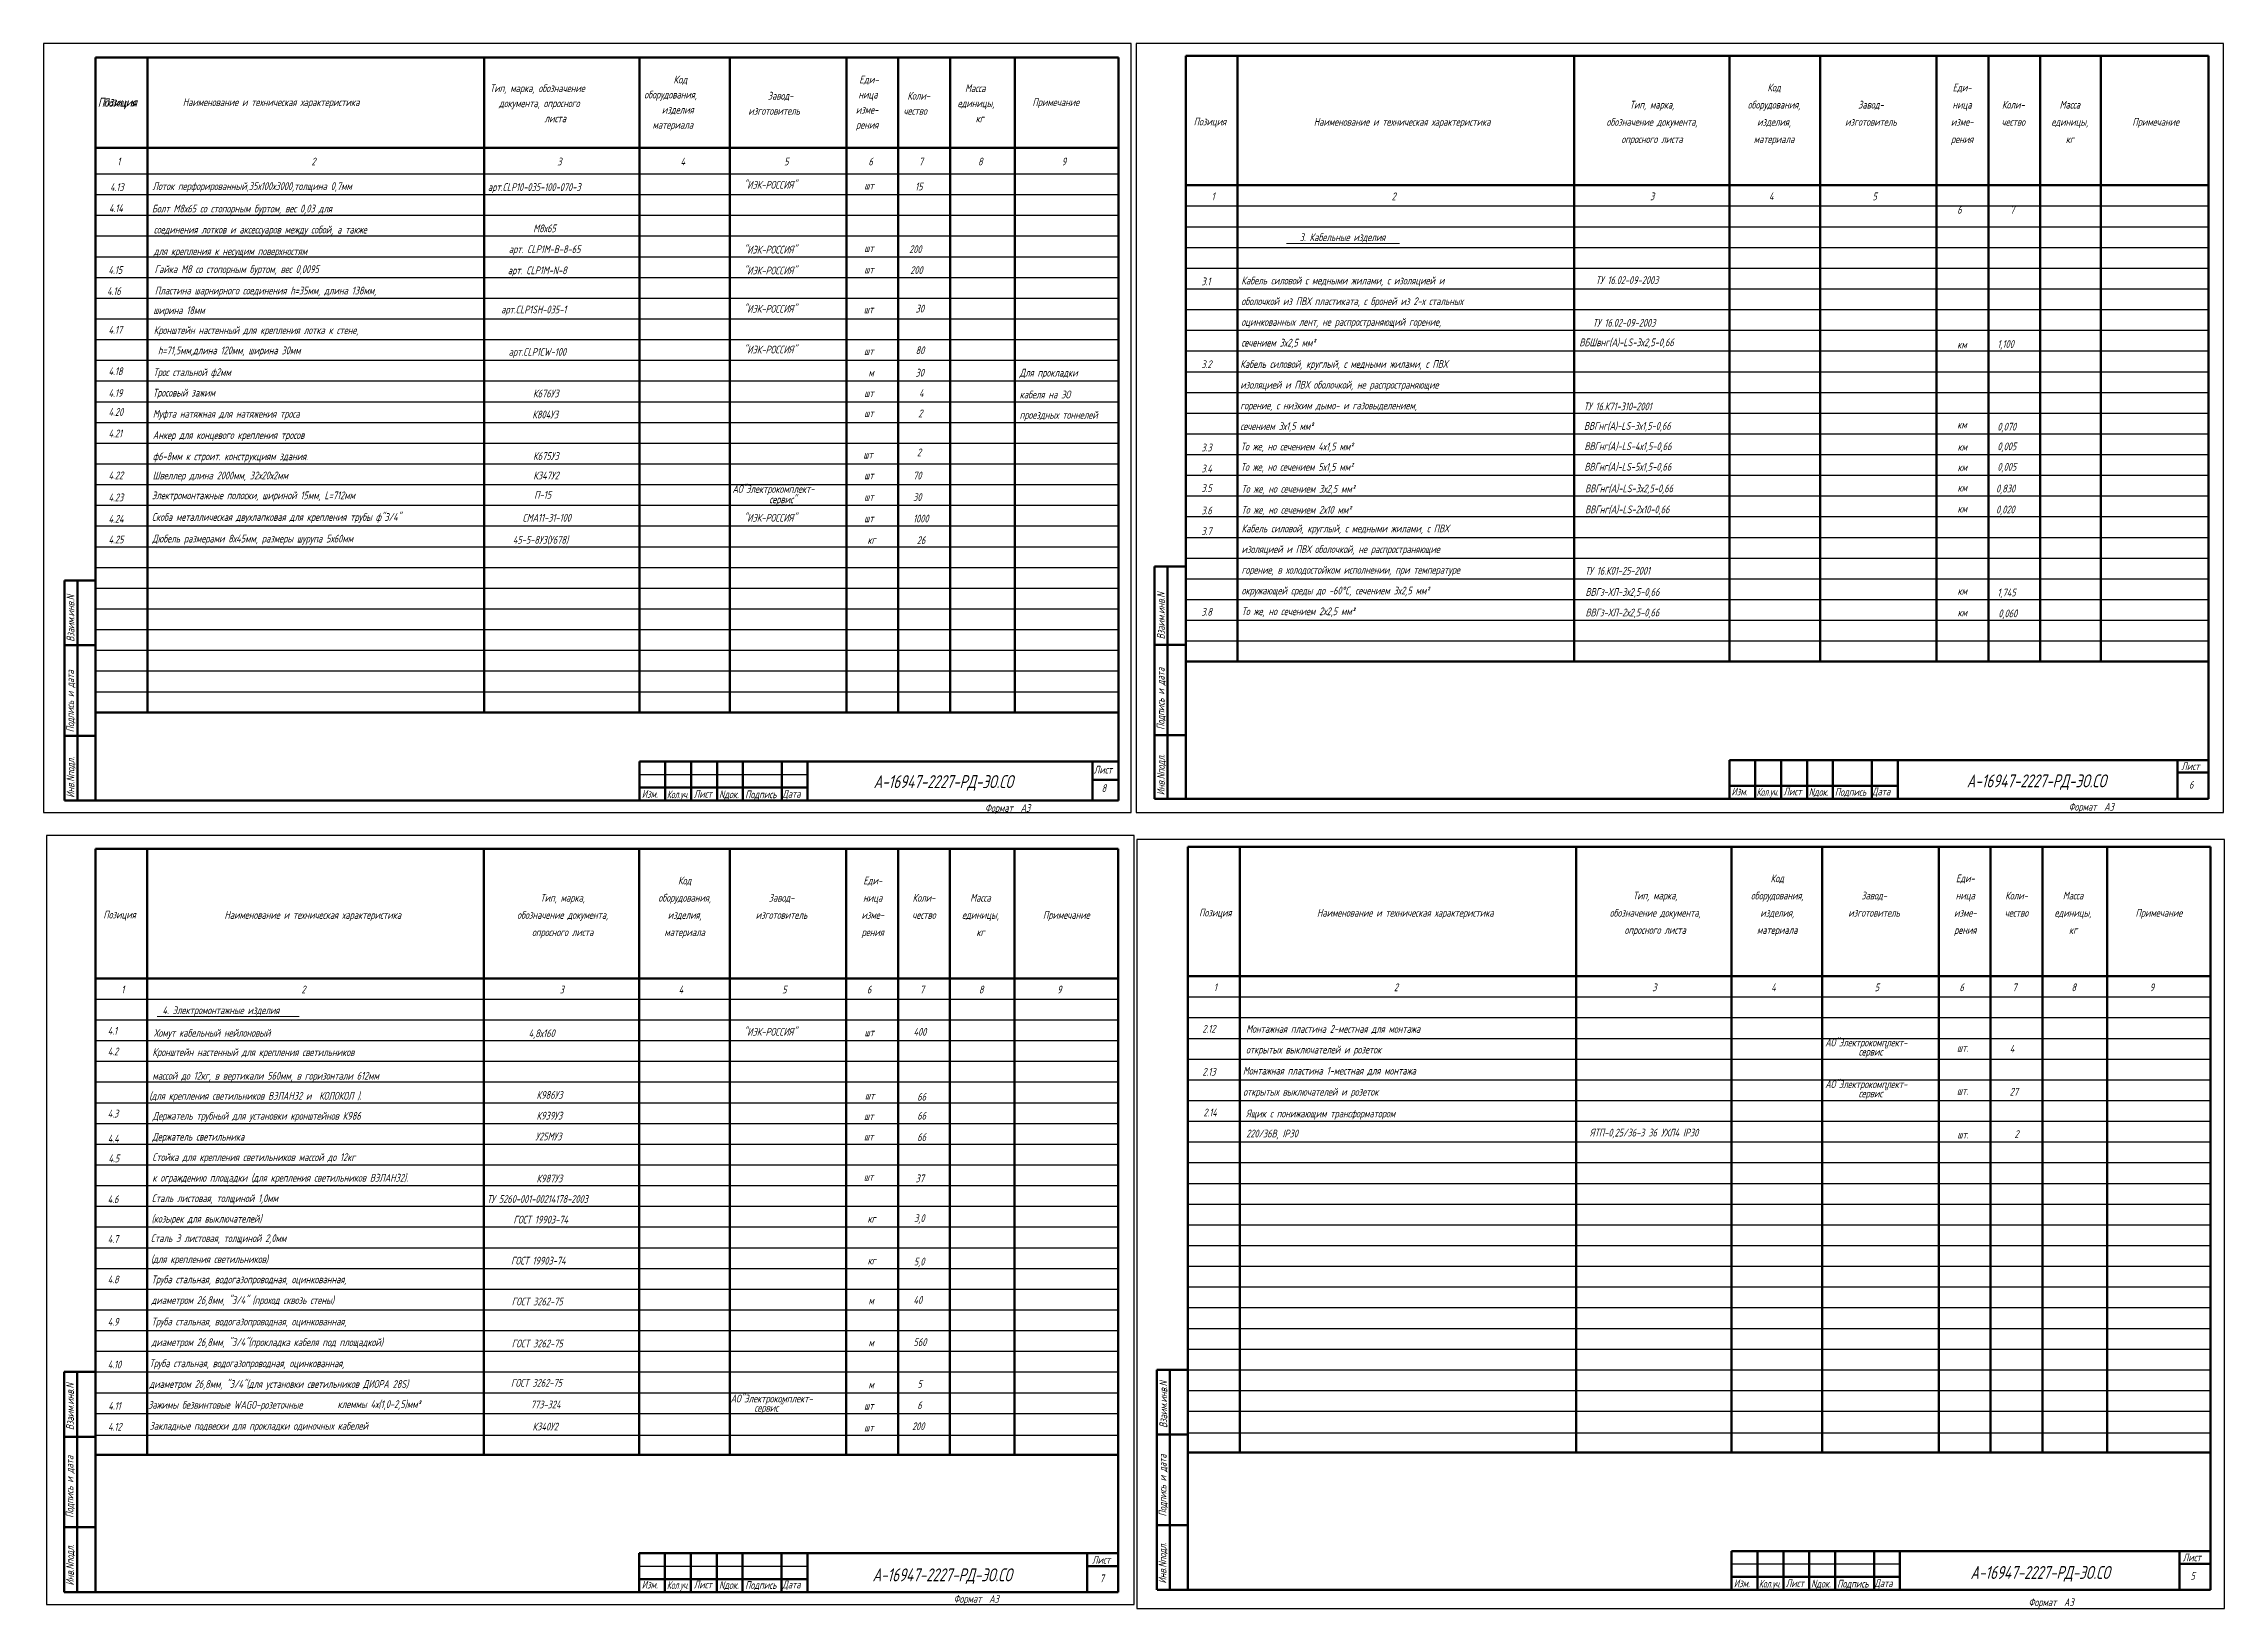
# Model space of a CAD drawing. Header units: inches. Extents: x -2146 to 222, y -883 to 3331.
# Drawn here: x -2146 to -1303, y -883 to -279 of the extents above; entities that cross this region are included whole.
import ezdxf
from ezdxf.enums import TextEntityAlignment as Align

# ---------------------------------------------------------------- set-up
doc = ezdxf.new("R2010")
doc.units = ezdxf.units.IN
doc.header["$MEASUREMENT"] = 0
doc.linetypes.add('gost6', pattern=[12, 8, -1.5, 1, -1.5])
doc.layers.add('оси', color=5, linetype='gost6')
doc.layers.add('текст', color=7, linetype='Continuous')
for name, color, linetype, lineweight in [('рамка толстая', 7, 'Continuous', 60), ('Спецификация', 9, 'Continuous', 25), ('Штампы', 252, 'Continuous', 25)]:
    doc.layers.add(name, color=color, linetype=linetype, lineweight=lineweight)
doc.styles.add('gost shx', font='gost.shx', dxfattribs={"oblique": 15})
doc.styles.add('Simplex', font='simplex.shx', dxfattribs={"width": 0.7, "oblique": 15})

msp = doc.modelspace()

# ---------------------------------------------------------------- linework, layer by layer
at = {"lineweight": 60}
for p, q in [((-1704.46, -283.7), (-1309.46, -283.7)), ((-1704.46, -570.7), (-1704.46, -283.7)), ((-1684.46, -283.7), (-1684.46, -517.7)), ((-1554.46, -283.7), (-1554.46, -517.7)), ((-1350.95, -283.69), (-1350.95, -517.69)), ((-1309.46, -283.7), (-1309.46, -570.7)), ((-1704.46, -333.7), (-1309.46, -333.7)), ((-1716.46, -570.69), (-1716.46, -480.97)), ((-1704.46, -480.97), (-1716.46, -480.97)), ((-1711.46, -570.69), (-1711.46, -480.97)), ((-1704.46, -570.7), (-1704.46, -485.7)), ((-1704.46, -511.15), (-1716.46, -511.15)), ((-1704.46, -570.69), (-1704.46, -516.15)), ((-1704.46, -546.15), (-1716.46, -546.15)), ((-1704.46, -570.69), (-1716.46, -570.69)), ((-1309.46, -570.7), (-1704.46, -570.7)), ((-1703.6, -589.19), (-1308.6, -589.19)), ((-1703.6, -876.19), (-1703.6, -589.19)), ((-1683.6, -589.19), (-1683.6, -823.19)), ((-1553.6, -589.19), (-1553.6, -823.19)), ((-1493.6, -589.19), (-1493.6, -823.19)), ((-1458.6, -589.19), (-1458.6, -823.19)), ((-1413.6, -589.19), (-1413.6, -823.19)), ((-1393.6, -589.19), (-1393.6, -823.19)), ((-1373.6, -589.19), (-1373.6, -823.19)), ((-1348.6, -589.19), (-1348.6, -823.19)), ((-1308.6, -589.19), (-1308.6, -876.19)), ((-2125.58, -590.04), (-1730.58, -590.04)), ((-2125.58, -877.04), (-2125.58, -590.04)), ((-2105.58, -590.04), (-2105.58, -824.04)), ((-1730.58, -590.04), (-1730.58, -877.04)), ((-1703.6, -639.19), (-1308.6, -639.19)), ((-1715.6, -876.19), (-1715.6, -791.19)), ((-1703.6, -791.19), (-1715.6, -791.19)), ((-1710.6, -876.19), (-1710.6, -791.19)), ((-1703.6, -876.19), (-1703.6, -791.19)), ((-2137.58, -877.04), (-2137.58, -792.04)), ((-2125.58, -792.04), (-2137.58, -792.04)), ((-2132.58, -877.04), (-2132.58, -792.04)), ((-2125.58, -877.04), (-2125.58, -792.04)), ((-1703.6, -816.19), (-1715.6, -816.19)), ((-2125.58, -817.04), (-2137.58, -817.04)), ((-2125.58, -877.04), (-2125.58, -822.04)), ((-1703.6, -876.19), (-1703.6, -821.19)), ((-1703.6, -823.19), (-1308.6, -823.19)), ((-2125.58, -852.04), (-2137.58, -852.04)), ((-1703.54, -851.19), (-1715.54, -851.19)), ((-2125.58, -877.04), (-2137.58, -877.04)), ((-1730.58, -877.04), (-2125.58, -877.04)), ((-1730.58, -877.04), (-1915.58, -877.04)), ((-1703.54, -876.19), (-1715.54, -876.19)), ((-1308.6, -876.19), (-1703.6, -876.19)), ((-1308.6, -876.19), (-1493.6, -876.19))]:
    msp.add_line(p, q, dxfattribs=at)
at = {"color": 0, "lineweight": 60}
for p, q in [((-1494.46, -283.7), (-1494.46, -517.7)), ((-1459.46, -283.7), (-1459.46, -517.7)), ((-1414.46, -283.7), (-1414.46, -517.7)), ((-1394.46, -283.7), (-1394.46, -517.7)), ((-1374.46, -283.7), (-1374.46, -517.7)), ((-1704.46, -517.7), (-1309.46, -517.7)), ((-1975.58, -590.04), (-1975.58, -824.04)), ((-1915.58, -590.04), (-1915.58, -824.04)), ((-1880.58, -590.04), (-1880.58, -824.04)), ((-1835.58, -590.04), (-1835.58, -824.04)), ((-1815.58, -590.04), (-1815.58, -824.04)), ((-1795.58, -590.04), (-1795.58, -824.04)), ((-1770.58, -590.04), (-1770.58, -824.04)), ((-2125.58, -640.04), (-1730.58, -640.04)), ((-2125.58, -824.04), (-1730.58, -824.04))]:
    msp.add_line(p, q, dxfattribs=at)
at = {"lineweight": 30}
for p, q in [((-1704.46, -341.7), (-1309.46, -341.7)), ((-1703.6, -647.19), (-1308.6, -647.19))]:
    msp.add_line(p, q, dxfattribs=at)
at = {"lineweight": -3}
for p, q in [((-1704.46, -349.7), (-1309.46, -349.7)), ((-1704.46, -357.7), (-1309.46, -357.7)), ((-1703.6, -655.19), (-1308.6, -655.19)), ((-1703.6, -663.19), (-1308.6, -663.19)), ((-1703.6, -671.19), (-1308.6, -671.19)), ((-1703.6, -679.19), (-1308.6, -679.19)), ((-1703.6, -687.19), (-1308.6, -687.19)), ((-1703.6, -695.19), (-1308.6, -695.19)), ((-1703.6, -703.19), (-1308.6, -703.19)), ((-1703.6, -711.19), (-1308.6, -711.19)), ((-1703.6, -719.19), (-1308.6, -719.19)), ((-1703.6, -727.19), (-1308.6, -727.19)), ((-1703.6, -735.19), (-1308.6, -735.19)), ((-1703.6, -743.19), (-1308.6, -743.19)), ((-1703.6, -751.19), (-1308.6, -751.19)), ((-1703.6, -759.19), (-1308.6, -759.19)), ((-1703.6, -767.19), (-1308.6, -767.19)), ((-1703.6, -775.19), (-1308.6, -775.19)), ((-1703.6, -783.19), (-1308.6, -783.19)), ((-1703.6, -791.19), (-1308.6, -791.19)), ((-1703.6, -799.19), (-1308.6, -799.19)), ((-1703.6, -807.19), (-1308.6, -807.19)), ((-1703.6, -815.58), (-1308.6, -815.58)), ((-1915.58, -867.04), (-1850.58, -867.04)), ((-1493.6, -866.19), (-1428.6, -866.19))]:
    msp.add_line(p, q, dxfattribs=at)
at = {"lineweight": 18}
for p, q in [((-1665.48, -356.17), (-1621.9, -356.17)), ((-2101.77, -654.74), (-2046.92, -654.74))]:
    msp.add_line(p, q, dxfattribs=at)
at = {"color": 0, "lineweight": -3}
for p, q in [((-1704.46, -365.7), (-1309.46, -365.7)), ((-1704.46, -373.7), (-1309.46, -373.7)), ((-1704.46, -381.7), (-1309.46, -381.7)), ((-1704.46, -389.7), (-1309.46, -389.7)), ((-1704.46, -397.7), (-1309.46, -397.7)), ((-1704.46, -405.7), (-1309.46, -405.7)), ((-1704.46, -413.7), (-1309.46, -413.7)), ((-1704.46, -421.7), (-1309.46, -421.7)), ((-1704.46, -429.7), (-1309.46, -429.7)), ((-1704.46, -437.7), (-1309.46, -437.7)), ((-1704.46, -445.7), (-1309.46, -445.7)), ((-1704.46, -453.7), (-1309.46, -453.7)), ((-1704.46, -461.7), (-1309.46, -461.7)), ((-1704.46, -469.7), (-1309.46, -469.7)), ((-1704.46, -477.7), (-1309.46, -477.7)), ((-1704.46, -485.7), (-1309.46, -485.7)), ((-1704.46, -493.7), (-1309.46, -493.7)), ((-1704.46, -501.7), (-1309.46, -501.7)), ((-1704.46, -509.7), (-1309.46, -509.7)), ((-2125.58, -656.04), (-1730.58, -656.04)), ((-2125.58, -664.04), (-1730.58, -664.04)), ((-2125.58, -672.04), (-1730.58, -672.04)), ((-2125.58, -680.04), (-1730.58, -680.04)), ((-2125.58, -688.04), (-1730.58, -688.04)), ((-2125.58, -696.04), (-1730.58, -696.04)), ((-2125.58, -704.04), (-1730.58, -704.04)), ((-2125.58, -712.04), (-1730.58, -712.04)), ((-2125.58, -720.04), (-1730.58, -720.04)), ((-2125.58, -728.04), (-1730.58, -728.04)), ((-2125.58, -736.04), (-1730.58, -736.04)), ((-2125.58, -744.04), (-1730.58, -744.04)), ((-2125.58, -752.04), (-1730.58, -752.04)), ((-2125.58, -760.04), (-1730.58, -760.04)), ((-2125.58, -768.04), (-1730.58, -768.04)), ((-2125.58, -776.04), (-1730.58, -776.04)), ((-2125.58, -784.04), (-1730.58, -784.04)), ((-2125.58, -792.04), (-1730.58, -792.04)), ((-2125.58, -800.04), (-1730.58, -800.04)), ((-2125.58, -808.04), (-1730.58, -808.04)), ((-2125.58, -816.43), (-1730.58, -816.43))]:
    msp.add_line(p, q, dxfattribs=at)
at = {"lineweight": 50}
for p, q in [((-1309.46, -555.7), (-1494.46, -555.7)), ((-1494.46, -555.7), (-1494.46, -570.7)), ((-1484.46, -570.7), (-1484.46, -555.7)), ((-1474.46, -570.7), (-1474.46, -555.7)), ((-1464.46, -570.7), (-1464.46, -555.7)), ((-1454.46, -570.7), (-1454.46, -555.7)), ((-1439.46, -570.7), (-1439.46, -555.7)), ((-1429.46, -570.7), (-1429.46, -555.7)), ((-1321.46, -570.7), (-1321.46, -555.7)), ((-1309.46, -570.7), (-1309.46, -555.7)), ((-1321.46, -560.53), (-1309.46, -560.53)), ((-1494.46, -565.7), (-1429.46, -565.7)), ((-1730.58, -862.04), (-1915.58, -862.04)), ((-1915.58, -862.04), (-1915.58, -877.04)), ((-1905.58, -877.04), (-1905.58, -862.04)), ((-1895.58, -877.04), (-1895.58, -862.04)), ((-1885.58, -877.04), (-1885.58, -862.04)), ((-1875.58, -877.04), (-1875.58, -862.04)), ((-1860.58, -877.04), (-1860.58, -862.04)), ((-1850.58, -877.04), (-1850.58, -862.04)), ((-1742.58, -877.04), (-1742.58, -862.04)), ((-1742.58, -867.04), (-1730.58, -867.04)), ((-1730.58, -877.04), (-1730.58, -862.04)), ((-1308.6, -861.19), (-1493.6, -861.19)), ((-1493.6, -861.19), (-1493.6, -876.19)), ((-1483.6, -876.19), (-1483.6, -861.19)), ((-1473.6, -876.19), (-1473.6, -861.19)), ((-1463.6, -876.19), (-1463.6, -861.19)), ((-1453.6, -876.19), (-1453.6, -861.19)), ((-1438.6, -876.19), (-1438.6, -861.19)), ((-1428.6, -876.19), (-1428.6, -861.19)), ((-1320.6, -876.19), (-1320.6, -861.19)), ((-1320.6, -866.19), (-1308.6, -866.19)), ((-1915.58, -872.04), (-1850.58, -872.04)), ((-1493.6, -871.19), (-1428.6, -871.19)), ((-1915.58, -877.04), (-1730.58, -877.04)), ((-1493.6, -876.19), (-1308.6, -876.19))]:
    msp.add_line(p, q, dxfattribs=at)
at = {"color": 0, "lineweight": 30}
msp.add_line((-2125.58, -648.04), (-1730.58, -648.04), dxfattribs=at)
at = {"layer": 'оси', "linetype": 'ByBlock'}
for points in [[(-1725.57, -571), (-1725.57, -284), (-1725.57, -279), (-2125.57, -279), (-2145.57, -279), (-2145.57, -571), (-2145.57, -576), (-1725.57, -576), (-1725.57, -571)], [(-1303.63, -571), (-1303.63, -284), (-1303.63, -279), (-1703.63, -279), (-1723.63, -279), (-1723.63, -571), (-1723.63, -576), (-1303.63, -576), (-1303.63, -571)], [(-1724.4, -876.84), (-1724.4, -589.84), (-1724.4, -584.84), (-2124.4, -584.84), (-2144.4, -584.84), (-2144.4, -876.84), (-2144.4, -881.84), (-1724.4, -881.84), (-1724.4, -876.84)], [(-1303.29, -878.35), (-1303.29, -591.35), (-1303.29, -586.35), (-1703.29, -586.35), (-1723.29, -586.35), (-1723.29, -878.35), (-1723.29, -883.35), (-1303.29, -883.35), (-1303.29, -878.35)]]:
    msp.add_lwpolyline(points, dxfattribs=at)
at = {"layer": 'рамка толстая', "color": 0}
for p, q in [((-2125.48, -571.3), (-2125.48, -284.3)), ((-2125.48, -284.3), (-1730.48, -284.3)), ((-2125.48, -571.3), (-1730.48, -571.3))]:
    msp.add_line(p, q, dxfattribs=at)
at = {"layer": 'рамка толстая'}
msp.add_line((-1730.48, -284.3), (-1730.48, -571.3), dxfattribs=at)
at = {"layer": 'Спецификация', "color": 0, "lineweight": 60}
for p, q in [((-2125.48, -284.3), (-1730.48, -284.3)), ((-2125.48, -284.3), (-2125.48, -537.3)), ((-2105.48, -284.3), (-2105.48, -537.3)), ((-1975.48, -284.3), (-1975.48, -537.3)), ((-1915.48, -284.3), (-1915.48, -537.3)), ((-1880.48, -284.3), (-1880.48, -537.3)), ((-1835.48, -284.3), (-1835.48, -537.3)), ((-1815.48, -284.3), (-1815.48, -537.3)), ((-1795.48, -284.3), (-1795.48, -537.3)), ((-1770.48, -284.3), (-1770.48, -537.3)), ((-1730.48, -284.3), (-1730.48, -537.3)), ((-2125.48, -319.3), (-1730.48, -319.3)), ((-2125.48, -537.3), (-1730.48, -537.3))]:
    msp.add_line(p, q, dxfattribs=at)
at = {"layer": 'Спецификация', "color": 0}
for p, q in [((-2125.48, -329.3), (-1730.48, -329.3)), ((-2125.48, -337.3), (-1730.48, -337.3)), ((-2125.48, -345.3), (-1730.48, -345.3)), ((-2125.48, -353.3), (-1730.48, -353.3)), ((-2125.48, -361.3), (-1730.48, -361.3)), ((-2125.48, -369.3), (-1730.48, -369.3)), ((-2125.48, -377.3), (-1730.48, -377.3)), ((-2125.48, -385.3), (-1730.48, -385.3)), ((-2125.48, -393.3), (-1730.48, -393.3)), ((-2125.48, -401.3), (-1730.48, -401.3)), ((-2125.48, -409.3), (-1730.48, -409.3)), ((-2125.48, -417.3), (-1730.48, -417.3)), ((-2125.48, -425.3), (-1730.48, -425.3)), ((-2125.48, -433.3), (-1730.48, -433.3)), ((-2125.48, -441.3), (-1730.48, -441.3)), ((-2125.48, -449.3), (-1730.48, -449.3)), ((-2125.48, -457.3), (-1730.48, -457.3)), ((-2125.48, -465.3), (-1730.48, -465.3)), ((-2125.48, -473.3), (-1730.48, -473.3)), ((-2125.48, -481.3), (-1730.48, -481.3)), ((-2125.48, -489.3), (-1730.48, -489.3)), ((-2125.48, -497.3), (-1730.48, -497.3)), ((-2125.48, -505.3), (-1730.48, -505.3)), ((-2125.48, -513.3), (-1730.48, -513.3)), ((-2125.48, -521.3), (-1730.48, -521.3)), ((-2125.48, -529.3), (-1730.48, -529.3))]:
    msp.add_line(p, q, dxfattribs=at)
at = {"layer": 'Штампы', "color": 0, "lineweight": 60}
for p, q in [((-2137.48, -571.3), (-2137.48, -486.3)), ((-2137.48, -486.3), (-2125.48, -486.3)), ((-2132.48, -571.3), (-2132.48, -486.3)), ((-2125.48, -571.3), (-2125.48, -486.3)), ((-2137.48, -511.3), (-2125.48, -511.3)), ((-2137.48, -546.3), (-2125.48, -546.3)), ((-1915.48, -556.3), (-1730.48, -556.3)), ((-1915.48, -556.3), (-1915.48, -571.3)), ((-1905.48, -556.3), (-1905.48, -571.3)), ((-1895.48, -556.3), (-1895.48, -571.3)), ((-1885.48, -556.3), (-1885.48, -571.3)), ((-1875.48, -556.3), (-1875.48, -571.3)), ((-1860.48, -556.3), (-1860.48, -571.3)), ((-1850.48, -556.3), (-1850.48, -571.3)), ((-1740.48, -556.3), (-1730.48, -556.3)), ((-1740.48, -556.3), (-1740.48, -571.3)), ((-1740.48, -563.3), (-1730.48, -563.3)), ((-2137.48, -571.3), (-2125.48, -571.3)), ((-1915.48, -566.3), (-1850.48, -566.3)), ((-1915.48, -571.3), (-1730.48, -571.3)), ((-1740.48, -571.3), (-1730.48, -571.3))]:
    msp.add_line(p, q, dxfattribs=at)
at = {"layer": 'Штампы', "color": 0}
msp.add_line((-1915.48, -561.3), (-1850.48, -561.3), dxfattribs=at)

# ---------------------------------------------------------------- texts
at = {"lineweight": 20, "style": 'Simplex', "oblique": 15, "width": 0.7}
for s, p in [('Код', (-1477.23, -297.44)), ('Еди-', (-1404.61, -297.44)), ('Позиция', (-2116.28, -303.2)), ('Тип, марка,', (-1524.36, -304.09)), ('оборудования,', (-1477.23, -304.09)), ('Завод-', (-1439.83, -304.09)), ('ница', (-1404.61, -304.09)), ('Коли-', (-1384.83, -304.09)), ('Масса', (-1362.99, -304.09)), ('Позиция', (-1695.12, -310.59)), ('Наименование и техническая характеристика', (-1620.88, -310.74)), ('обозначение документа,', (-1524.36, -310.74)), ('изделия,', (-1477.23, -310.74)), ('изготовитель', (-1439.83, -310.74)), ('изме-', (-1404.61, -310.74)), ('чество', (-1384.83, -310.74)), ('единицы,', (-1362.99, -310.74)), ('Примечание', (-1329.83, -310.74)), ('опросного листа', (-1524.36, -317.39)), ('материала', (-1477.23, -317.39)), ('рения', (-1404.61, -317.39)), ('кг', (-1362.99, -317.39)), ('Код', (-1897.98, -603.74)), ('Еди-', (-1825.36, -603.74)), ('Код', (-1476, -602.89)), ('Еди-', (-1403.38, -602.89)), ('Позиция', (-2116.25, -616.9)), ('Наименование и техническая характеристика', (-2041.63, -617.04)), ('обозначение документа,', (-1945.11, -617.04)), ('Тип, марка,', (-1945.11, -610.39)), ('оборудования,', (-1897.98, -610.39)), ('изделия,', (-1897.98, -617.04)), ('изготовитель', (-1860.58, -617.04)), ('Завод-', (-1860.58, -610.39)), ('изме-', (-1825.36, -617.04)), ('ница', (-1825.36, -610.39)), ('Коли-', (-1805.58, -610.39)), ('Масса', (-1783.74, -610.39)), ('Примечание', (-1750.58, -617.04)), ('Позиция', (-1693.04, -616.13)), ('Наименование и техническая характеристика', (-1619.65, -616.19)), ('обозначение документа,', (-1523.13, -616.19)), ('Тип, марка,', (-1523.13, -609.54)), ('оборудования,', (-1476, -609.54)), ('изделия,', (-1476, -616.19)), ('изготовитель', (-1438.6, -616.19)), ('Завод-', (-1438.6, -609.54)), ('изме-', (-1403.38, -616.19)), ('ница', (-1403.38, -609.54)), ('чество', (-1383.6, -616.19)), ('Коли-', (-1383.6, -609.54)), ('единицы,', (-1361.76, -616.19)), ('Масса', (-1361.76, -609.54)), ('Примечание', (-1328.6, -616.19)), ('опросного листа', (-1945.11, -623.69)), ('материала', (-1897.98, -623.69)), ('рения', (-1825.36, -623.69)), ('чество', (-1805.58, -617.04)), ('единицы,', (-1783.74, -617.04)), ('кг', (-1783.74, -623.69)), ('опросного листа', (-1523.13, -622.84)), ('материала', (-1476, -622.84)), ('рения', (-1403.38, -622.84)), ('кг', (-1361.76, -622.84))]:
    msp.add_text(s, height=3, dxfattribs=at).set_placement(p, align=Align.CENTER)
at = {"color": 0, "lineweight": 20, "style": 'Simplex', "oblique": 15, "width": 0.7}
for s, p in [('4.13', (-2119.95, -335.93)), ('4.14', (-2120.33, -344.07)), ('4.15', (-2120.55, -367.93)), ('ТУ 16.02-09-2003', (-1546.13, -371.84)), ('4.16', (-2121.1, -376.07)), ('ТУ 16.02-09-2003', (-1547.28, -388.31)), ('ВБШвнг(А)-LS-3х2,5-0,66', (-1552.42, -395.87)), ('км', (-1406.48, -396.71)), ('1,100', (-1390.97, -396.52)), ('км', (-1406.48, -427.63)), ('0,070', (-1390.97, -428.44)), ('км', (-1406.36, -436.23)), ('0,005', (-1390.97, -436.05)), ('шт', (-1828.66, -447.24)), ('70', (-1809.76, -447.34)), ('км', (-1406.36, -444.14)), ('0,005', (-1390.97, -443.95)), ('Электромонтажные полоски, шириной 15мм, L=712мм', (-2103.75, -454.97)), ('П-15', (-1956.1, -454.77)), ('АО"Электрокомплект-', (-1879.54, -452.5)), ('сервис"', (-1865.32, -456.52)), ('шт', (-1828.66, -455.56)), ('30', (-1809.76, -455.65)), ('км', (-1406.36, -451.99)), ('0,830', (-1391.48, -452.34)), ('Скоба металлическая двухлапковая для крепления трубы ф"3/4"', (-2103.75, -463.33)), ('СМА11-31-100', (-1960.58, -463.63)), ('шт', (-1828.66, -463.85)), ('1000', (-1809.76, -463.95)), ('км', (-1406.36, -460.1)), ('0,020', (-1391.48, -460.45)), ('кг', (-1827.41, -472.21)), ('26', (-1808.33, -472.3)), ('км', (-1406.36, -491.88)), ('1,745', (-1390.97, -492.48)), ('км', (-1406.36, -500.18)), ('0,060', (-1390.6, -500.55)), ('3', (-1946.26, -645.84)), ('4', (-1900.31, -645.84)), ('5', (-1860.34, -645.84)), ('6', (-1827.6, -645.84)), ('7', (-1807.14, -645.84)), ('8', (-1784.35, -645.84)), ('Хомут кабельный нейлоновый', (-2103.05, -662.57)), ('4,8х160', (-1958.25, -662.74)), ('шт', (-1828.52, -662.38)), ('400', (-1809.61, -662.17)), ('Монтажная пластина 2-местная для монтажа', (-1681.14, -661.06)), ('Кронштейн настенный для крепления светильников', (-2103.57, -670.02)), ('  шт.', (-1409.56, -668.38)), ('массой до 12кг, в вертикали 560мм, в горизонтали 612мм', (-2103.57, -679.13)), ('Монтажная пластина 1-местная для монтажа', (-1682.37, -677.19)), ('(для крепления светильников ВЭЛАН32 и  КОЛОКОЛ ).', (-2104.79, -686.89)), ('К986У3', (-1955.2, -686.55)), ('шт', (-1828.35, -686.78)), ('66', (-1808.16, -687.24)), ('  шт.', (-1409.56, -684.96)), ('Держатель трубный для установки кронштейнов К986', (-2103.45, -694.62)), ('К939У3', (-1955.2, -694.55)), ('шт', (-1828.74, -694.78)), ('66', (-1808.16, -694.57)), ('Ящик с понижающим трансформатором ', (-1681.16, -693.72)), ('ЯТП-0,25/36-3 36 УХЛ4 IР30', (-1548.38, -701.1)), ('У25МУ3', (-1955.63, -702.58)), ('шт', (-1828.74, -702.59)), ('66', (-1808.16, -702.82)), ('к ограждению площадки (для крепления светильников ВЭЛАН32).', (-2103.57, -718.52)), ('Стойка для крепления светильников массой до 12кг', (-2103.57, -710.56)), ('К987У3', (-1955.2, -718.82)), ('37', (-1808.81, -718.77)), ('Сталь листовая, толщиной 1,0мм', (-2103.79, -726.45)), ('ТУ 5260-001-00214178-2003', (-1974.33, -726.74)), ('шт', (-1828.79, -718.18)), ('(козырек для выключателей)', (-2103.89, -734.35)), ('ГОСТ 19903-74', (-1964.13, -734.71)), ('кг', (-1827.37, -734.33)), ('3,0', (-1809.35, -734.15)), ('Сталь 3 листовая, толщиной 2,0мм', (-2104.16, -741.9)), ('(для крепления светильников)', (-2104.16, -749.95)), ('ГОСТ 19903-74', (-1965.06, -750.55)), ('кг', (-1827.31, -750.46)), ('5,0', (-1809.46, -750.89)), ('Труба стальная, водогазопроводная, оцинкованная,', (-2103.89, -757.78)), ('диаметром 26,8мм, "3/4" (проход сквозь стены)', (-2103.89, -765.78)), ('ГОСТ 3262-75', (-1964.79, -766.31)), ('м', (-1826.99, -765.92)), ('40', (-1809.61, -765.73)), ('4.9', (-2120.83, -774.17)), ('Труба стальная, водогазопроводная, оцинкованная,', (-2103.89, -774.03)), ('диаметром 26,8мм, "3/4"(прокладка кабеля под площадкой)', (-2103.89, -782.03)), ('ГОСТ 3262-75', (-1964.79, -782.55)), ('м', (-1826.99, -782.18)), ('560', (-1809.61, -782)), ('4.10', (-2120.83, -790.65)), ('Труба стальная, водогазопроводная, оцинкованная,', (-2104.71, -790.19)), ('диаметром 26,8мм, "3/4"(для установки светильников ДИОРА 28S)', (-2104.71, -798.19)), ('ГОСТ 3262-75', (-1965.08, -797.75)), ('м', (-1826.99, -798.38)), ('5', (-1808.05, -798.14)), ('4.11', (-2120.59, -806.64)), ('Зажимы безвинтовые WAGO-розеточные ', (-2105.23, -806.22)), ('клеммы 4х(1,0-2,5)мм²', (-2032.05, -805.98)), ('773-324 ', (-1957.44, -806.11)), ('АО"Электрокомплект-', (-1880.26, -803.8)), ('сервис"', (-1871.07, -807.37)), ('шт', (-1828.68, -806.55)), ('6', (-1808.13, -806.39)), ('4.12', (-2120.69, -814.71)), ('шт', (-1828.68, -815.02)), ('200', (-1810.17, -814.51))]:
    msp.add_text(s, height=3, dxfattribs=at).set_placement(p)
at = {"lineweight": 20, "style": 'Simplex', "oblique": 15, "width": 0.7}
for s, p in [('1', (-1694.48, -339.49)), ('2', (-1624.93, -339.49)), ('3', (-1525.15, -339.49)), ('4', (-1479.2, -339.49)), ('5', (-1439.22, -339.49)), ('6', (-1406.49, -344.67)), ('7', (-1386.03, -344.67)), ('3. Кабельные изделия', (-1660.45, -355.27)), ('3.1', (-1698.44, -372.33)), ('Кабель силовой с медными жилами, с изоляцией и', (-1682.99, -372)), ('оболочкой из ПВХ пластиката, с броней из 2-х стальных', (-1682.99, -380)), ('оцинкованных лент, не распространяющий горение,', (-1682.99, -388)), ('сечением 3х2,5 мм²', (-1682.99, -396)), ('3.2', (-1698.44, -404.33)), ('Кабель силовой, круглый, с медными жилами, с ПВХ', (-1683.39, -404.25)), ('Тросовый зажим', (-2103.39, -415.32)), ('Трос стальной ф2мм', (-2103.2, -407.39)), ('К676У3', (-1956.56, -415.62)), ('м', (-1827.01, -407.57)), ('30', (-1808.83, -407.6)), ('4', (-1807.48, -415.47)), ('Для прокладки', (-1768.61, -407.6)), ('изоляцией и ПВХ оболочкой, не распространяющие', (-1683.39, -412.25)), ('Муфта натяжная для натяжения троса', (-2103.39, -423.46)), ('К804У3', (-1956.83, -423.76)), ('2', (-1807.76, -423.31)), ('проездных тоннелей', (-1768.61, -423.91)), ('кабеля на ЭО', (-1768.61, -416.02)), ('горение, с низким дымо- и газовыделением,', (-1683.39, -420.25)), ('Анкер для концевого крепления тросов', (-2103.39, -431.68)), ('сечением 3х1,5 мм²', (-1683.39, -428.25)), ('ф6-8мм к строит. конструкциям здания.', (-2103.39, -439.9)), ('К675У3', (-1956.53, -439.79)), ('2', (-1808.26, -438.38)), ('3.3', (-1698.44, -436.51)), ('То же, но сечением 4х1,5 мм²', (-1683.22, -436.09)), ('Швеллер длина 2000мм, 32х20х2мм', (-2103.46, -447.3)), ('3.4', (-1698.44, -444.65)), ('То же, но сечением 5х1,5 мм²', (-1683.22, -443.99)), ('3.5', (-1698.44, -452.16)), ('То же, но сечением 3х2,5 мм²', (-1682.93, -452.43)), ('3.6', (-1698.44, -460.81)), ('То же, но сечением 2х10 мм²', (-1682.93, -460.53)), ('3.7', (-1698.44, -468.79)), ('Кабель силовой, круглый, с медными жилами, с ПВХ', (-1682.89, -467.75)), ('изоляцией и ПВХ оболочкой, не распространяющие', (-1682.89, -475.75)), ('горение, в холодостойком исполнении, при температуре ', (-1682.89, -483.75)), ('окружающей среды до -60%%DC, сечением 3х2,5 мм²', (-1682.89, -491.75)), ('То же, но сечением 2х2,5 мм²', (-1682.89, -499.75)), ('3.8', (-1698.44, -499.96)), ('Лист', (-1739.94, -560.92)), ('Лист', (-1319.95, -559.6)), ('6', (-1316.97, -566.73)), ('8', (-1736.96, -568.05)), ('1', (-2115.6, -645.84)), ('2', (-2046.04, -645.84)), ('9', (-1754.14, -645.84)), ('1', (-1693.62, -644.98)), ('2', (-1624.06, -644.98)), ('3', (-1524.28, -644.98)), ('4', (-1478.33, -644.98)), ('5', (-1438.36, -644.98)), ('6', (-1405.62, -644.98)), ('7', (-1385.17, -644.98)), ('8', (-1362.37, -644.98)), ('9', (-1332.16, -644.98)), ('4. Электромонтажные изделия', (-2099.69, -653.84)), ('4.1', (-2120.83, -661.77)), ('2.12', (-1698.05, -661.01)), ('4.2', (-2120.83, -669.77)), ('открытых выключателей и розеток', (-1681.17, -669.05)), ('4', (-1386.22, -668.72)), ('2.13', (-1698.05, -677.61)), ('2.14', (-1697.66, -693.34)), ('открытых выключателей и розеток', (-1682.27, -685.33)), ('27', (-1386.22, -685.3)), ('4.3', (-2120.83, -693.77)), ('220/36В, IP30', (-1681.11, -701.46)), ('2', (-1384.39, -701.67)), ('4.4', (-2120.78, -703.39)), ('Держатель светильника', (-2103.6, -702.68)), ('  шт.', (-1409.41, -701.81)), ('4.5', (-2120.53, -711.04)), ('4.6', (-2120.83, -726.82)), ('4.7', (-2120.83, -742.19)), ('4.8', (-2120.83, -757.8)), ('Лист', (-1740.64, -866.11)), ('Лист', (-1319.37, -865.15)), ('7', (-1737.66, -873.24)), ('5', (-1316.39, -872.28))]:
    msp.add_text(s, height=3, dxfattribs=at).set_placement(p)
for s, p in [('Взаим.инв.N', (-2133.69, -510.04)), ('Взаим.инв.N', (-1712.54, -509.08)), ('Подпись и дата', (-1712.64, -544.04)), ('Подпись и дата', (-2133.79, -544.99)), ('Инв.Nподл.', (-2133.71, -570.26)), ('Инв.Nподл.', (-1712.55, -569.31)), ('Взаим.инв.N', (-2133.87, -814.5)), ('Взаим.инв.N', (-1711.62, -813.67)), ('Подпись и дата', (-1711.88, -847.87)), ('Подпись и дата', (-2134.05, -848.38)), ('Инв.Nподл.', (-1711.95, -873.76)), ('Инв.Nподл.', (-2133.89, -874.52))]:
    msp.add_text(s, height=3, rotation=90, dxfattribs=at).set_placement(p)
at = {"lineweight": 35, "style": 'Simplex', "oblique": 15, "width": 0.7}
for p in [(-1798.1, -566.53), (-1375.91, -566.25), (-1374.47, -871.97), (-1798.52, -872.9)]:
    msp.add_text('А-16947-2227-РД-ЭО.СО', height=5, dxfattribs=at).set_placement(p, align=Align.CENTER)
at = {"lineweight": -3, "style": 'Simplex', "oblique": 15, "width": 0.7}
for s, p in [('Изм.', (-1914.55, -570.31)), ('Лист', (-1894.47, -570.27)), ('Nдок.', (-1884.71, -570.45)), ('Подпись', (-1874.63, -570.45)), ('Дата', (-1860.26, -570.27)), ('Изм.', (-1493.68, -569.38)), ('Лист', (-1473.6, -569.34)), ('Nдок.', (-1463.84, -569.52)), ('Подпись', (-1453.76, -569.52)), ('Дата', (-1439.38, -569.34)), ('Изм.', (-1914.56, -875.68)), ('Лист', (-1894.48, -875.64)), ('Nдок.', (-1884.72, -875.82)), ('Подпись', (-1874.64, -875.82)), ('Дата', (-1860.26, -875.64)), ('Изм.', (-1492.78, -875.17)), ('Лист', (-1472.7, -875.12)), ('Nдок.', (-1462.94, -875.3)), ('Подпись', (-1452.86, -875.3)), ('Дата', (-1438.48, -875.12))]:
    msp.add_text(s, height=3, dxfattribs=at).set_placement(p)
at = {"lineweight": -3, "style": 'Simplex', "oblique": 15, "width": 0.580214}
for p, p2 in [((-1904.84, -570.45), (-1896.47, -570.45)), ((-1483.97, -569.52), (-1475.6, -569.52)), ((-1904.85, -875.82), (-1896.48, -875.82)), ((-1483.07, -875.3), (-1474.7, -875.3))]:
    msp.add_text('Кол.уч.', height=3, dxfattribs=at).set_placement(p, p2, align=Align.FIT)
at = {"color": 0, "lineweight": 20, "style": 'Simplex', "oblique": 15, "width": 0.7}
for p in [(-1773.26, -575.72), (-1354.73, -575.25), (-1785.39, -881.17), (-1370.22, -882.47)]:
    msp.add_text('Формат  А3', height=3, dxfattribs=at).set_placement(p, align=Align.CENTER)
at = {"layer": 'Спецификация', "color": 0, "lineweight": 20, "style": 'Simplex', "oblique": 15, "width": 0.7}
for s, p in [('Тип, марка, обозначение', (-1973.18, -297.72)), ('Масса', (-1789.7, -297.72)), ('Наименование и техническая характеристика', (-2091.83, -303.11)), ('документа, опросного', (-1969.7, -303.55)), ('оборудования,', (-1913.61, -300.2)), ('Завод-', (-1865.88, -300.63)), ('ница', (-1830.89, -300.2)), ('Коли-', (-1811.98, -300.63)), ('единицы,', (-1792.57, -303.55)), ('Примечание', (-1763.68, -303.11)), ('листа', (-1952.11, -309.38)), ('материала', (-1910.39, -311.86)), ('изделия', (-1906.8, -306.03)), ('изготовитель', (-1873.4, -306.47)), ('рения', (-1831.8, -311.86)), ('изме-', (-1831.89, -306.03)), ('чество', (-1813.48, -306.47)), ('кг', (-1785.6, -309.38)), ('1', (-2117.16, -326.05)), ('2', (-2042.16, -326.05)), ('3', (-1947.18, -326.05)), ('4', (-1899.62, -326.05)), ('5', (-1859.59, -326.05)), ('6', (-1827.01, -326.05)), ('7', (-1807.53, -326.05)), ('8', (-1784.68, -326.05)), ('9', (-1752.36, -326.05)), ('Лоток перфорированный,35х100х3000,толщина 0,7мм', (-2103.51, -335.53)), ('арт.CLР10-035-100-070-3', (-1973.96, -335.9)), ('"ИЭК-РОССИЯ"', (-1875.16, -335.02)), ('шт', (-1828.62, -335.34)), ('15', (-1808.99, -335.7)), ('Болт М8х65 со стопорным буртом, вес 0,03 для', (-2103.73, -344.22)), ('соединения лотков и аксессуаров между собой, а также', (-2103.04, -352.35)), ('  М8х65', (-1959.46, -351.85)), ('для крепления к несущим поверхностям', (-2103.04, -360.67)), ('арт. CLP1M-В-8-65', (-1965.93, -359.9)), ('"ИЭК-РОССИЯ"', (-1875.16, -360.07)), ('шт', (-1828.63, -359.47)), ('200', (-1811.29, -359.91)), ('Гайка М8 со стопорным буртом, вес 0,0095', (-2102.7, -367.59)), ('арт. CLP1M-N-8', (-1966.29, -368.07)), ('"ИЭК-РОССИЯ"', (-1875.16, -368.15)), ('шт', (-1828.63, -367.74)), ('200', (-1810.87, -368)), ('Пластина шарнирного соединения h=35мм, длина 138мм, ', (-2102.61, -375.87)), (' ширина 18мм', (-2104.7, -383.48)), ('арт.CLР1SH-035-1', (-1968.88, -383.2)), ('"ИЭК-РОССИЯ"', (-1875.16, -382.92)), ('шт', (-1828.79, -383.15)), ('30', (-1808.78, -382.86)), ('4.17', (-2120.5, -391.07)), ('Кронштейн настенный для крепления лотка к стене,', (-2103.04, -391.16)), ('"ИЭК-РОССИЯ"', (-1875.16, -398.68)), ('4.18', (-2120.5, -407.04)), (' h=71,5мм,длина 120мм, ширина 30мм', (-2102.9, -398.98)), ('арт.CLР1СW-100', (-1965.97, -399.58)), ('шт', (-1828.7, -399.26)), ('80', (-1808.78, -398.94)), ('4.19', (-2120.5, -415.47)), ('4.20', (-2120.5, -422.77)), ('шт', (-1828.63, -415.48)), ('4.21', (-2120.5, -431.05)), ('шт', (-1828.67, -423.27)), ('шт', (-1828.97, -439.24)), ('4.22', (-2120.5, -447.25)), ('4.23', (-2120.5, -455.76)), ('4.24', (-2120.5, -464.07)), ('"ИЭК-РОССИЯ"', (-1875.16, -463.63)), ('4.25', (-2120.5, -472.04)), ('Дюбель размерами 8х45мм, размеры шурупа 5х60мм', (-2103.62, -471.68)), ('45-5-8У3(У678)', (-1964.37, -472.15)), ('"ИЭК-РОССИЯ"', (-1875.16, -662.15)), ('АО"Электрокомплект-', (-1457.48, -666.28)), ('сервис"', (-1444.57, -669.84)), ('АО"Электрокомплект-', (-1457.48, -682.4)), ('сервис"', (-1444.57, -685.95)), ('Закладные подвески для прокладки одиночных кабелей', (-2104.66, -814.36)), ('К340У2', (-1956.75, -814.64))]:
    msp.add_text(s, height=3, dxfattribs=at).set_placement(p)
at = {"layer": 'Спецификация', "color": 0, "lineweight": 20, "style": 'gost shx', "oblique": 15}
for s, p in [('Код', (-1902.31, -294.36)), ('Еди-', (-1830.57, -294.36))]:
    msp.add_text(s, height=3, dxfattribs=at).set_placement(p)
at = {"layer": 'Спецификация', "color": 0, "style": 'gost shx', "oblique": 15}
msp.add_text('Позиция', height=3.5, dxfattribs=at).set_placement((-2124.65, -303.38))
at = {"layer": 'текст', "color": 0, "lineweight": 20, "style": 'Simplex', "oblique": 15, "width": 0.7}
for s, p in [('ТУ 16.К71-310-2001', (-1550.74, -420.61)), ('ВВГнг(А)-LS-3х1,5-0,66', (-1550.65, -428.17)), ('ВВГнг(А)-LS-4х1,5-0,66', (-1550.48, -436.01)), ('К347У2', (-1956.46, -447.32)), ('ВВГнг(А)-LS-5х1,5-0,66', (-1550.48, -443.91)), ('ВВГнг(А)-LS-3х2,5-0,66', (-1550.19, -452.28)), ('ВВГнг(А)-LS-2х10-0,66', (-1550.19, -460.39)), ('ТУ 16.К01-25-2001', (-1550.24, -484.1)), ('ВВГз-ХЛ-3х2,5-0,66', (-1550.07, -492.29)), ('ВВГз-ХЛ-2х2,5-0,66', (-1550.07, -500.2))]:
    msp.add_text(s, height=3, dxfattribs=at).set_placement(p)

doc.saveas('drawing.dxf')
